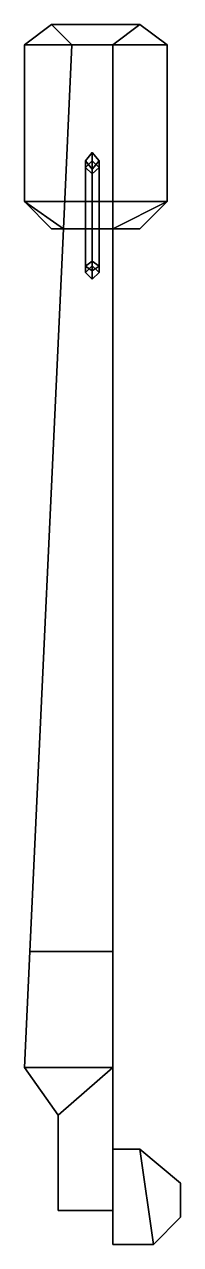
# Model space of a CAD drawing. Extents: x -0.18 to 0.05, y -0.06 to 1.73.
import ezdxf

# ---------------------------------------------------------------- set-up
doc = ezdxf.new("R2010")
doc.units = 0
doc.layers.add('TRAIL', color=6, linetype='CONTINUOUS')

msp = doc.modelspace()

# ---------------------------------------------------------------- linework, layer by layer
at = {"layer": 'TRAIL'}
for points in [[(-0.11, 1.7, -0.01), (-0.14, 1.73, -0.01), (-0.14, 1.73, -0.01), (-0.18, 1.7, -0.01)], [(-0.18, 1.7, -0.01), (-0.14, 1.73, -0.01), (-0.14, 1.73, -0.03), (-0.18, 1.7, -0.03)], [(-0.14, 1.73, -0.03), (-0.01, 1.73, -0.03), (0.03, 1.7, -0.03), (-0.18, 1.7, -0.03)], [(-0.14, 1.73, -0.01), (-0.01, 1.73, -0.01), (-0.01, 1.73, -0.03), (-0.14, 1.73, -0.03)], [(-0.11, 1.7, -0.01), (-0.05, 1.7, -0.01), (-0.01, 1.73, -0.01), (-0.14, 1.73, -0.01)], [(0.03, 1.7, -0.01), (-0.01, 1.73, -0.01), (-0.05, 1.7, -0.01)], [(0.03, 1.7, -0.03), (-0.01, 1.73, -0.03), (-0.01, 1.73, -0.01), (0.03, 1.7, -0.01)], [(-0.18, 1.7, -0.03), (0.03, 1.7, -0.03), (0.03, 1.47, -0.03), (-0.18, 1.47, -0.03)], [(-0.1226, 1.43, -0.01), (-0.11, 1.7, -0.01), (-0.18, 1.7, -0.01), (-0.18, 1.47, -0.01)], [(-0.18, 1.47, -0.01), (-0.18, 1.7, -0.01), (-0.18, 1.7, -0.03), (-0.18, 1.47, -0.03)], [(-0.1721, 0.37, 0.21), (-0.1226, 1.43, 0.07), (-0.11, 1.7, -0.01), (-0.1226, 1.43, -0.01)], [(-0.1226, 1.43, 0.07), (-0.05, 1.43, 0.07), (-0.05, 1.7, -0.01), (-0.11, 1.7, -0.01)], [(0.03, 1.47, -0.01), (0.03, 1.7, -0.01), (-0.05, 1.7, -0.01), (-0.05, 1.43, -0.01)], [(-0.05, 1.43, -0.01), (-0.05, 1.7, -0.01), (-0.05, 1.43, 0.07), (-0.05, 0.37, 0.21)], [(0.03, 1.47, -0.03), (0.03, 1.7, -0.03), (0.03, 1.7, -0.01), (0.03, 1.47, -0.01)], [(-0.08, 1.5298, 0.0404), (-0.09, 1.5202, 0.0433), (-0.09, 1.53, 0.08), (-0.08, 1.5422, 0.0871)], [(-0.08, 1.5422, 0.0871), (-0.09, 1.53, 0.08), (-0.09, 1.3755, 0.1214), (-0.08, 1.3684, 0.1337)], [(-0.07, 1.5202, 0.0433), (-0.08, 1.5298, 0.0404), (-0.08, 1.5422, 0.0871), (-0.07, 1.53, 0.08)], [(-0.07, 1.53, 0.08), (-0.08, 1.5422, 0.0871), (-0.08, 1.3684, 0.1337), (-0.07, 1.3755, 0.1214)], [(-0.09, 1.5202, 0.0433), (-0.08, 1.5106, 0.0461), (-0.08, 1.5178, 0.0729), (-0.09, 1.53, 0.08)], [(-0.09, 1.53, 0.08), (-0.08, 1.5178, 0.0729), (-0.08, 1.3825, 0.1092), (-0.09, 1.3755, 0.1214)], [(-0.08, 1.5106, 0.0461), (-0.07, 1.5202, 0.0433), (-0.07, 1.53, 0.08), (-0.08, 1.5178, 0.0729)], [(-0.08, 1.5178, 0.0729), (-0.07, 1.53, 0.08), (-0.07, 1.3755, 0.1214), (-0.08, 1.3825, 0.1092)], [(-0.01, 1.43, -0.03), (-0.14, 1.43, -0.03), (-0.18, 1.47, -0.03), (0.03, 1.47, -0.03)], [(-0.18, 1.47, -0.01), (-0.14, 1.43, -0.01), (-0.1226, 1.43, -0.01), (-0.18, 1.47, -0.01)], [(-0.18, 1.47, -0.03), (-0.14, 1.43, -0.03), (-0.14, 1.43, -0.01), (-0.18, 1.47, -0.01)], [(-0.05, 1.43, -0.01), (-0.05, 1.43, -0.01), (-0.01, 1.43, -0.01), (0.03, 1.47, -0.01)], [(0.03, 1.47, -0.01), (-0.01, 1.43, -0.01), (-0.01, 1.43, -0.03), (0.03, 1.47, -0.03)], [(-0.1721, 0.37, 0.33), (-0.05, 0.37, 0.33), (-0.05, 1.43, 0.07), (-0.1226, 1.43, 0.07)], [(-0.05, 0.37, 0.21), (-0.1721, 0.37, 0.21), (-0.1226, 1.43, -0.01), (-0.05, 1.43, -0.01)], [(-0.1721, 0.37, 0.33), (-0.1226, 1.43, 0.07), (-0.1226, 1.43, 0.07), (-0.1721, 0.37, 0.21)], [(-0.01, 1.43, -0.01), (-0.14, 1.43, -0.01), (-0.14, 1.43, -0.03), (-0.01, 1.43, -0.03)], [(-0.05, 1.43, 0.07), (-0.05, 0.37, 0.33), (-0.05, 0.37, 0.21), (-0.05, 1.43, 0.07)], [(-0.08, 1.3756, 0.0833), (-0.09, 1.3659, 0.0857), (-0.09, 1.3755, 0.1214), (-0.08, 1.3825, 0.1092)], [(-0.07, 1.3659, 0.0857), (-0.08, 1.3756, 0.0833), (-0.08, 1.3825, 0.1092), (-0.07, 1.3755, 0.1214)], [(-0.09, 1.3659, 0.0857), (-0.08, 1.3562, 0.0881), (-0.08, 1.3684, 0.1337), (-0.09, 1.3755, 0.1214)], [(-0.08, 1.3562, 0.0881), (-0.07, 1.3659, 0.0857), (-0.07, 1.3755, 0.1214), (-0.08, 1.3684, 0.1337)], [(-0.05, 0.2, 0.24), (-0.18, 0.2, 0.24), (-0.1721, 0.37, 0.21), (-0.05, 0.37, 0.21)], [(-0.05, 0.37, 0.33), (-0.1721, 0.37, 0.33), (-0.18, 0.2, 0.35), (-0.05, 0.2, 0.35)], [(-0.18, 0.2, 0.35), (-0.1721, 0.37, 0.33), (-0.1721, 0.37, 0.21), (-0.18, 0.2, 0.24)], [(-0.05, 0.37, 0.33), (-0.05, 0.2, 0.35), (-0.05, 0.2, 0.24), (-0.05, 0.37, 0.21)], [(-0.05, 0.2, 0.24), (-0.13, 0.13, 0.24), (-0.18, 0.2, 0.24), (-0.05, 0.2, 0.24)], [(-0.05, 0.2, 0.35), (-0.18, 0.2, 0.35), (-0.13, 0.13, 0.35), (-0.05, 0.2, 0.35)], [(-0.13, 0.13, 0.35), (-0.18, 0.2, 0.35), (-0.18, 0.2, 0.24), (-0.13, 0.13, 0.24)], [(-0.05, -0.01, 0.24), (-0.13, -0.01, 0.24), (-0.13, 0.13, 0.24), (-0.05, 0.2, 0.24)], [(-0.05, 0.2, 0.35), (-0.13, 0.13, 0.35), (-0.13, -0.01, 0.35), (-0.05, -0.01, 0.35)], [(-0.05, 0.2, 0.35), (-0.05, -0.01, 0.35), (-0.05, -0.01, 0.24), (-0.05, 0.2, 0.24)], [(-0.13, -0.01, 0.35), (-0.13, 0.13, 0.35), (-0.13, 0.13, 0.24), (-0.13, -0.01, 0.24)], [(-0.05, 0.08, 0.25), (-0.01, 0.08, 0.25), (0.01, -0.06, 0.25), (-0.05, -0.06, 0.25)], [(0.01, -0.06, 0.27), (-0.01, 0.08, 0.27), (-0.05, 0.08, 0.27), (-0.05, -0.06, 0.27)], [(-0.05, 0.08, 0.27), (-0.01, 0.08, 0.27), (-0.01, 0.08, 0.25), (-0.05, 0.08, 0.25)], [(-0.01, 0.08, 0.25), (0.05, 0.03, 0.25), (0.05, -0.02, 0.25), (0.01, -0.06, 0.25)], [(-0.01, 0.08, 0.27), (0.05, 0.03, 0.27), (0.05, 0.03, 0.25), (-0.01, 0.08, 0.25)], [(0.05, -0.02, 0.27), (0.05, 0.03, 0.27), (-0.01, 0.08, 0.27), (0.01, -0.06, 0.27)], [(-0.05, -0.01, 0.35), (-0.13, -0.01, 0.35), (-0.13, -0.01, 0.24), (-0.05, -0.01, 0.24)], [(-0.05, -0.01, 0.25), (-0.05, -0.06, 0.25), (-0.05, -0.06, 0.27), (-0.05, -0.01, 0.27)], [(0.01, -0.06, 0.25), (0.05, -0.02, 0.25), (0.05, -0.02, 0.27), (0.01, -0.06, 0.27)], [(-0.05, -0.06, 0.25), (0.01, -0.06, 0.25), (0.01, -0.06, 0.27), (-0.05, -0.06, 0.27)]]:
    msp.add_3dface(points, dxfattribs=at)

doc.saveas('drawing.dxf')
